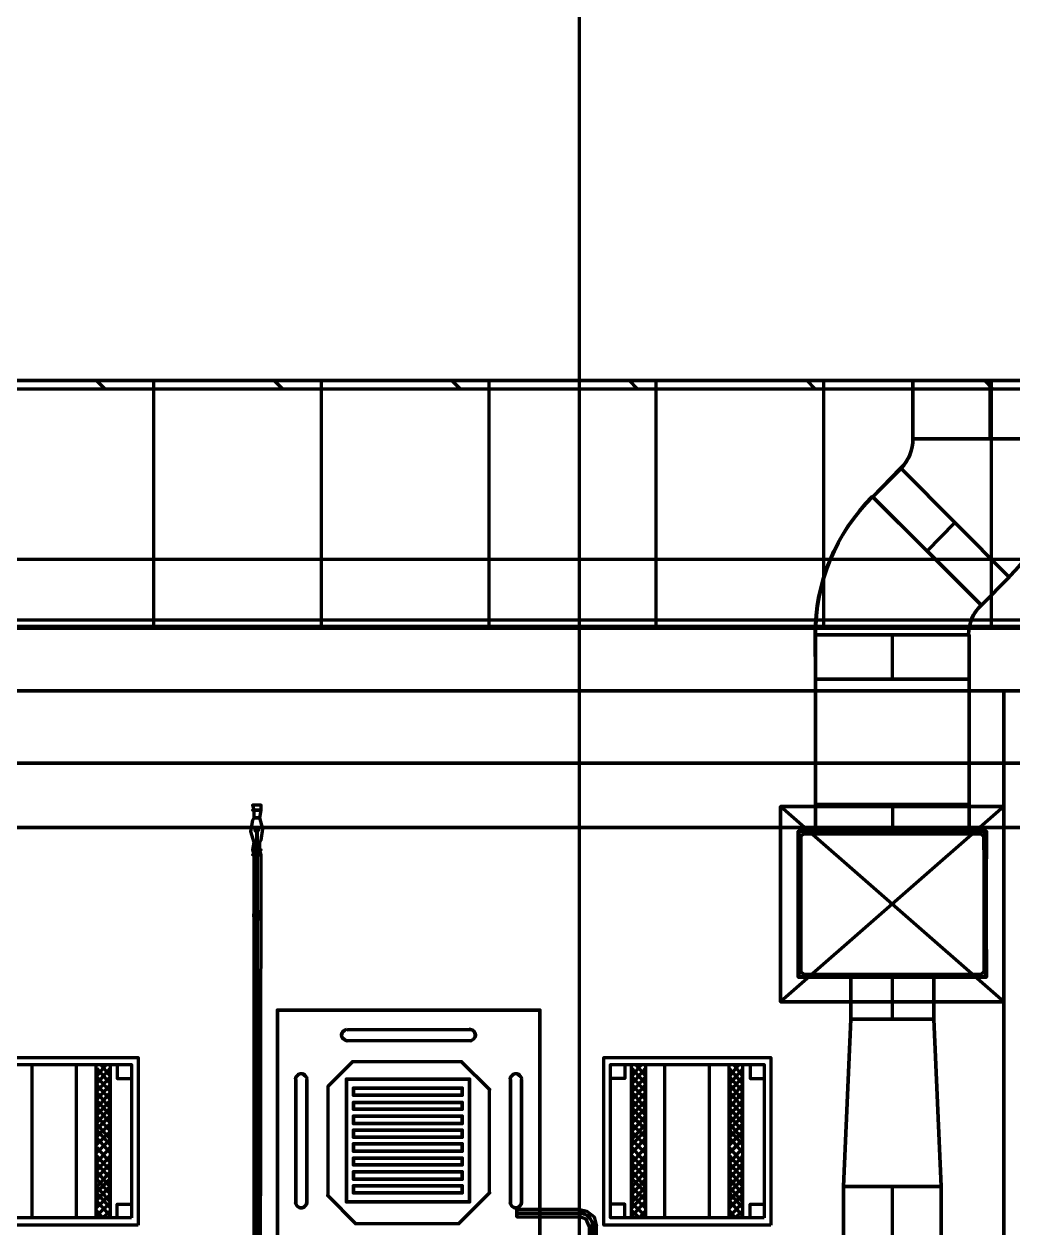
# Model space of a CAD drawing. Extents: x 0 to 1153, y 0 to 816.
# Drawn here: x 572.8 to 595.71, y 619.16 to 647.06 of the extents above; entities that cross this region are included whole.
import ezdxf

# ---------------------------------------------------------------- set-up
doc = ezdxf.new("R2010")
doc.units = 0
doc.header["$MEASUREMENT"] = 0
for name, color, linetype in [('Arch', 7, 'Continuous'), ('Hatch', 7, 'Continuous'), ('HVAC', 7, 'Continuous'), ('PIPE', 7, 'Continuous')]:
    doc.layers.add(name, color=color, linetype=linetype)

msp = doc.modelspace()

# ---------------------------------------------------------------- linework, layer by layer
at = {"layer": 'Arch', "color": 11, "linetype": 'Continuous', "lineweight": 211}
for p, q in [((585.671, 361.77), (585.671, 717.391)), ((574.675, 638.609), (574.474, 638.81)), ((575.807, 633.053), (575.807, 638.799)), ((578.792, 638.609), (578.591, 638.81)), ((579.691, 633.053), (579.691, 638.799)), ((582.909, 638.609), (582.708, 638.81)), ((583.576, 633.053), (583.576, 638.799)), ((587.015, 638.609), (586.825, 638.81)), ((587.449, 633.053), (587.449, 638.799)), ((591.132, 638.609), (590.942, 638.81)), ((591.333, 633.053), (591.333, 638.799)), ((595.249, 638.609), (595.058, 638.81)), ((595.217, 633.053), (595.217, 638.799)), ((917.988, 634.651), (110.871, 634.651)), ((677.799, 633.053), (492.517, 633.053))]:
    msp.add_line(p, q, dxfattribs=at)
for points in [[(113.961, 576.972), (487.701, 576.972), (487.701, 638.81), (487.892, 638.81), (683.154, 638.81), (683.154, 638.609), (683.154, 383.254), (870.49, 383.254), (870.49, 383.053), (683.154, 383.053), (682.964, 383.064), (487.892, 383.064), (487.701, 383.064), (487.701, 454.3), (113.961, 454.3)], [(486.77, 638.799), (492.315, 633.254), (678, 633.254), (678, 388.715), (683.546, 383.17), (486.77, 383.17)], [(486.77, 638.799), (683.546, 638.799), (683.546, 383.17), (683.546, 638.799), (677.799, 633.053), (492.517, 633.053), (492.517, 388.927), (486.77, 383.17), (492.315, 388.715), (678, 388.715), (492.315, 388.715), (492.315, 633.254), (678, 633.254), (683.546, 638.799), (486.77, 638.799), (492.517, 633.053), (492.517, 388.927)], [(683.154, 383.254), (683.059, 383.254), (682.964, 383.254), (487.892, 383.254), (487.892, 638.609), (682.964, 638.609), (682.964, 383.254)], [(628.491, 631.603), (494.834, 631.603), (628.491, 631.603), (536.681, 631.603), (536.681, 592.095), (536.681, 631.603), (536.035, 631.603), (536.035, 572.59), (536.035, 631.603), (536.681, 631.603), (536.681, 572.59), (628.491, 572.59)], [(628.491, 631.603), (536.681, 631.603), (536.681, 572.59), (628.491, 572.59)], [(596.149, 631.603), (595.503, 631.603), (595.503, 591.45), (596.149, 591.45), (595.503, 591.45), (595.503, 631.603), (596.149, 631.603)], [(497.067, 628.438), (674.56, 628.438), (497.067, 628.438)]]:
    msp.add_lwpolyline(points, dxfattribs=at)
for points in [[(494.834, 633.095), (494.834, 631.603), (494.834, 633.095), (628.491, 633.095)], [(566.177, 591.45), (536.681, 591.45), (536.681, 572.59), (628.491, 572.59), (628.491, 591.45), (595.503, 591.45), (595.503, 631.603), (566.177, 631.603), (566.177, 591.45), (536.681, 591.45), (536.681, 572.59), (628.491, 572.59), (628.491, 591.45), (595.503, 591.45), (595.503, 631.603), (566.177, 631.603)], [(497.067, 629.931), (676.053, 629.931), (497.067, 629.931), (495.586, 629.931)]]:
    msp.add_lwpolyline(points, close=True, dxfattribs=at)
at = {"layer": 'Hatch', "color": 5, "linetype": 'Continuous', "lineweight": 211}
for p, q in [((572.992, 619.39), (572.992, 622.946)), ((574.019, 619.39), (574.019, 622.946)), ((587.65, 619.39), (587.65, 622.946)), ((588.687, 619.39), (588.687, 622.946))]:
    msp.add_line(p, q, dxfattribs=at)
for points in [[(575.448, 619.22), (571.563, 619.22), (571.563, 623.104), (575.448, 623.104)], [(590.105, 619.22), (586.232, 619.22), (586.232, 623.104), (590.105, 623.104)], [(575.289, 619.39), (571.733, 619.39), (571.733, 622.946), (575.289, 622.946)], [(589.947, 619.39), (586.391, 619.39), (586.391, 622.946), (589.947, 622.946)]]:
    msp.add_lwpolyline(points, close=True, dxfattribs=at)
for points in [[(574.474, 620.839), (574.802, 620.48), (574.485, 620.109), (574.802, 619.749), (574.474, 619.421), (574.474, 622.946)], [(574.802, 620.839), (574.474, 620.48), (574.791, 620.109), (574.474, 619.792), (574.802, 619.421), (574.802, 622.946)], [(574.569, 622.946), (574.802, 622.67), (574.474, 622.311), (574.791, 621.94), (574.474, 621.58), (574.802, 621.21), (574.474, 620.892)], [(574.707, 622.946), (574.474, 622.67), (574.802, 622.311), (574.485, 621.94), (574.802, 621.58), (574.474, 621.252), (574.802, 620.892)], [(574.791, 622.85), (574.474, 622.491), (574.802, 622.12), (574.474, 621.76), (574.802, 621.39), (574.474, 621.072)], [(574.485, 622.85), (574.802, 622.491), (574.474, 622.12), (574.802, 621.76), (574.474, 621.432), (574.802, 621.072)], [(574.961, 622.946), (574.961, 622.618), (575.289, 622.618)], [(586.719, 622.946), (586.719, 622.618), (586.391, 622.618)], [(587.206, 620.839), (586.878, 620.48), (587.195, 620.109), (586.878, 619.749), (587.206, 619.421), (587.206, 622.946)], [(586.878, 620.839), (587.206, 620.48), (586.888, 620.109), (587.206, 619.792), (586.878, 619.421), (586.878, 622.946)], [(587.1, 622.946), (586.878, 622.67), (587.206, 622.311), (586.888, 621.94), (587.206, 621.58), (586.878, 621.21), (587.206, 620.892)], [(586.973, 622.946), (587.206, 622.67), (586.878, 622.311), (587.195, 621.94), (586.878, 621.58), (587.206, 621.252), (586.878, 620.892)], [(586.888, 622.85), (587.206, 622.491), (586.878, 622.12), (587.206, 621.76), (586.878, 621.39), (587.206, 621.072)], [(587.195, 622.85), (586.878, 622.491), (587.206, 622.12), (586.878, 621.76), (587.206, 621.432), (586.878, 621.072)], [(589.142, 620.839), (589.46, 620.48), (589.142, 620.109), (589.46, 619.749), (589.142, 619.421), (589.142, 622.946)], [(589.46, 620.839), (589.142, 620.48), (589.46, 620.109), (589.142, 619.792), (589.46, 619.421), (589.46, 622.946)], [(589.238, 622.946), (589.46, 622.67), (589.142, 622.311), (589.46, 621.94), (589.142, 621.58), (589.46, 621.21), (589.142, 620.892)], [(589.365, 622.946), (589.142, 622.67), (589.46, 622.311), (589.142, 621.94), (589.46, 621.58), (589.142, 621.252), (589.46, 620.892)], [(589.46, 622.85), (589.142, 622.491), (589.46, 622.12), (589.142, 621.76), (589.46, 621.39), (589.142, 621.072)], [(589.142, 622.85), (589.46, 622.491), (589.142, 622.12), (589.46, 621.76), (589.142, 621.432), (589.46, 621.072)], [(589.629, 622.946), (589.629, 622.618), (589.947, 622.618)], [(574.485, 621.019), (574.802, 620.66), (574.474, 620.3), (574.802, 619.929), (574.474, 619.612)], [(574.791, 621.019), (574.474, 620.66), (574.802, 620.3), (574.474, 619.972), (574.802, 619.612)], [(587.195, 621.019), (586.878, 620.66), (587.206, 620.3), (586.878, 619.929), (587.206, 619.612)], [(586.888, 621.019), (587.206, 620.66), (586.878, 620.3), (587.206, 619.972), (586.878, 619.612)], [(589.142, 621.019), (589.46, 620.66), (589.142, 620.3), (589.46, 619.929), (589.142, 619.612)], [(589.46, 621.019), (589.142, 620.66), (589.46, 620.3), (589.142, 619.972), (589.46, 619.612)], [(574.474, 619.559), (574.622, 619.39), (574.802, 619.559)], [(574.961, 619.39), (574.961, 619.707), (575.289, 619.707)], [(586.719, 619.39), (586.719, 619.707), (586.391, 619.707)], [(587.206, 619.559), (587.057, 619.39), (586.878, 619.559)], [(589.142, 619.559), (589.28, 619.39), (589.46, 619.559)], [(589.629, 619.39), (589.629, 619.707), (589.947, 619.707)]]:
    msp.add_lwpolyline(points, dxfattribs=at)
at = {"layer": 'HVAC', "color": 6, "linetype": 'Continuous', "lineweight": 211}
for p, q in [((595.185, 637.445), (595.185, 638.799)), ((593.725, 634.841), (594.371, 635.497)), ((592.921, 631.878), (592.921, 632.904)), ((592.921, 628.968), (592.921, 628.354)), ((592.921, 623.993), (592.921, 624.967)), ((592.921, 616.828), (592.921, 620.12))]:
    msp.add_line(p, q, dxfattribs=at)
msp.add_lwpolyline([(596.963, 637.445), (593.397, 637.445), (596.953, 637.45, -0.198916), (595.628, 634.251, 0.198916), (596.953, 637.45, -0.198916), (595.628, 634.251, 0.198916), (596.953, 637.45, -0.198916), (595.628, 634.251, 0.198916), (596.963, 637.445), (593.397, 637.45, -0.198935), (593.113, 636.765, 0.198935), (593.397, 637.45, -0.198935), (593.113, 636.765, 0.198935), (593.397, 637.45, -0.198935), (593.122, 636.757), (592.466, 636.101), (594.972, 633.595, 0.198931), (594.688, 632.91, -0.198931), (594.972, 633.595, 0.198931), (594.688, 632.91, -0.198931), (594.972, 633.595, 0.198931), (594.688, 632.91, -0.198931), (594.984, 633.592), (592.457, 636.109, 0.198904), (591.132, 632.91, -0.198904), (592.457, 636.109, 0.198904), (591.132, 632.91, -0.198904), (592.457, 636.109, 0.198904), (591.143, 632.904), (591.143, 631.878), (594.699, 631.878), (591.143, 631.878), (591.132, 632.91, -0.198904), (592.466, 636.101), (593.113, 636.765, 0.198935), (593.397, 637.445), (593.397, 638.799), (596.963, 638.799), (593.397, 638.799), (593.397, 637.445), (596.963, 637.445), (593.397, 637.445), (596.963, 637.445), (593.397, 637.445), (596.963, 637.445)], format="xyb", dxfattribs=at)
for points in [[(595.63, 634.238), (593.122, 636.757), (595.63, 634.238), (593.122, 636.757), (595.63, 634.238), (593.122, 636.757), (595.63, 634.238), (594.984, 633.592), (595.63, 634.238), (593.122, 636.757)], [(592.466, 636.101), (594.984, 633.592), (592.466, 636.101), (594.984, 633.592), (592.466, 636.101), (594.984, 633.592)], [(594.699, 628.968), (591.143, 628.968), (591.143, 631.878), (594.699, 631.878), (591.143, 631.878), (591.143, 628.968), (591.143, 628.354), (591.143, 628.968), (594.699, 628.968), (594.699, 631.878), (594.699, 632.904), (591.143, 632.904), (594.699, 632.904), (594.699, 631.878), (594.699, 628.968), (591.143, 628.968), (594.699, 628.968), (594.699, 628.354), (591.143, 628.354), (594.699, 628.354)], [(591.143, 632.904), (594.699, 632.904), (591.143, 632.904), (594.699, 632.904), (591.143, 632.904), (594.699, 632.904)], [(594.953, 628.343), (594.963, 628.343), (594.953, 628.343), (595.08, 628.343), (594.953, 628.343), (595.08, 628.343), (595.08, 628.227), (595.101, 628.354), (595.101, 628.227), (595.037, 628.227), (595.101, 628.227), (595.101, 628.354), (594.963, 628.354), (594.953, 628.354), (595.101, 628.354), (594.963, 628.343), (595.08, 628.343), (595.037, 628.227), (594.963, 628.29), (594.963, 628.354), (594.963, 628.29), (594.963, 628.29), (595.037, 628.227), (595.101, 628.227), (595.08, 628.227), (595.101, 628.227), (595.08, 628.343), (595.016, 628.343), (595.08, 628.343), (595.08, 628.29), (595.101, 628.354), (595.101, 628.29), (595.101, 628.29), (595.101, 628.354), (595.016, 628.343), (595.016, 628.354), (595.016, 628.343), (595.016, 628.354), (595.08, 628.343), (595.08, 624.978), (590.751, 624.978), (590.751, 625.094), (590.751, 625.03), (590.74, 624.967), (590.867, 624.978), (590.878, 624.978), (590.74, 624.967), (590.815, 624.967), (590.815, 624.978), (590.74, 624.967), (590.74, 625.094), (590.751, 624.978), (590.867, 624.967), (590.878, 624.978), (590.815, 624.967), (590.867, 624.978), (590.751, 624.978), (590.751, 625.094), (590.804, 625.094), (590.867, 625.03), (590.867, 624.967), (590.751, 624.978), (595.08, 624.978), (594.953, 624.978), (595.08, 624.978), (595.101, 625.03), (595.08, 625.03), (595.037, 625.094), (595.08, 625.094), (595.08, 624.978), (594.953, 624.978), (594.953, 624.967), (595.101, 624.967), (594.953, 624.967), (594.963, 624.967), (594.953, 624.967), (595.101, 624.967), (595.101, 625.094), (595.101, 624.967), (595.08, 625.094), (595.08, 624.978), (594.963, 624.978), (594.963, 625.03), (595.037, 625.094), (595.101, 625.094), (595.08, 624.978), (595.016, 624.978), (595.08, 624.978), (595.08, 625.03), (595.101, 624.967), (595.016, 624.967), (595.016, 624.978), (595.016, 624.967), (595.016, 624.978), (595.016, 624.967), (595.101, 624.967), (595.101, 625.03), (595.101, 625.03), (595.101, 624.967), (594.953, 624.967), (594.953, 624.978), (590.878, 624.978), (594.963, 624.967), (594.963, 624.967), (594.953, 624.978), (590.878, 624.978), (590.878, 624.967), (594.953, 624.967), (590.867, 624.967), (590.878, 624.967), (590.867, 624.967), (590.867, 625.03), (590.867, 625.03), (590.878, 624.978), (594.953, 624.978), (594.953, 624.967), (594.963, 624.967), (594.963, 625.03), (594.963, 625.03), (594.953, 624.978), (594.953, 624.978), (594.963, 624.967), (590.867, 624.967), (590.867, 624.967), (590.867, 625.03), (594.963, 625.03), (590.867, 625.03), (590.804, 625.094), (590.804, 625.094), (590.751, 625.094), (590.74, 625.094), (590.751, 625.094), (590.751, 628.227), (590.74, 625.094), (590.74, 628.227), (590.74, 625.094), (590.74, 628.227), (590.804, 628.227), (590.804, 625.094), (590.751, 625.094), (590.74, 628.227), (590.74, 625.094), (590.751, 624.978), (590.751, 625.03), (590.751, 624.978), (590.815, 624.978), (590.815, 624.978), (590.74, 624.967), (590.751, 625.03), (590.74, 625.03), (590.751, 625.03), (590.74, 625.03), (590.751, 624.978), (590.74, 625.094), (590.751, 625.094), (590.74, 625.094), (590.804, 625.094), (590.804, 628.227), (590.751, 628.227), (590.751, 628.227), (590.74, 628.227), (590.751, 628.227), (590.74, 625.094), (590.74, 624.967), (590.815, 624.967), (590.815, 624.978), (590.815, 624.967), (590.74, 624.967), (590.878, 624.967), (590.878, 624.978), (590.878, 624.967), (594.963, 624.967), (594.963, 625.03), (595.037, 625.094), (595.101, 625.094), (595.08, 625.094), (595.101, 625.094), (595.101, 628.227), (595.08, 625.094), (595.037, 628.227), (595.08, 628.227), (595.037, 625.094), (595.08, 625.094), (595.08, 628.227), (595.037, 628.227), (595.037, 625.094), (595.101, 625.094), (595.101, 628.227), (595.037, 628.227), (595.08, 625.094), (595.101, 625.094), (595.08, 625.094), (595.08, 624.978), (595.08, 628.343), (595.08, 628.29), (595.08, 628.227), (595.101, 625.094), (595.101, 628.227), (595.101, 628.227), (595.101, 628.354), (594.953, 628.343), (590.878, 628.343), (594.953, 628.343), (594.953, 628.343), (590.867, 628.354), (594.963, 628.354), (594.963, 628.354), (590.878, 628.343), (590.878, 628.354), (590.878, 628.343), (594.963, 628.354), (594.963, 628.29), (590.867, 628.29), (590.867, 628.354), (590.867, 628.29), (594.963, 628.29), (594.953, 628.343), (594.953, 628.354), (594.963, 628.354), (594.953, 628.343), (594.953, 628.354), (594.963, 628.354), (590.878, 628.354)], [(590.815, 628.343), (590.751, 628.343), (590.815, 628.343), (590.878, 628.343), (590.751, 628.343), (590.751, 628.227), (590.751, 628.29), (590.751, 628.343), (590.74, 628.227), (590.74, 628.29), (590.74, 628.354), (590.74, 628.227), (590.74, 628.354), (590.815, 628.343), (590.878, 628.343), (590.867, 628.354), (590.878, 628.354), (590.74, 628.354), (590.867, 628.343), (590.867, 628.29), (590.804, 628.227), (590.751, 628.227), (590.751, 628.343), (590.867, 628.354), (590.867, 628.29), (590.867, 628.29), (590.804, 628.227), (590.804, 628.227), (590.74, 628.227), (590.74, 628.354), (590.878, 628.343), (590.878, 628.354), (590.815, 628.343), (590.751, 628.343), (590.815, 628.343), (590.815, 628.343), (590.815, 628.354), (590.751, 628.343), (590.751, 628.29), (590.74, 628.354), (590.751, 628.29), (590.74, 628.29), (590.751, 628.29), (590.74, 628.29), (590.74, 628.354)], [(590.751, 628.343), (590.751, 624.978), (590.751, 628.343), (595.08, 628.343)], [(590.878, 628.343), (590.878, 628.354), (590.878, 628.343)], [(590.878, 624.967), (590.878, 624.978), (590.878, 624.967)], [(591.958, 623.993), (593.884, 623.993), (591.958, 623.993), (591.788, 620.12), (594.053, 620.12), (593.884, 623.993), (593.884, 624.967), (593.884, 623.993), (594.053, 620.12), (591.788, 620.12), (591.958, 623.993), (593.884, 623.993), (591.958, 623.993), (591.958, 624.967), (593.884, 624.967), (591.958, 624.967)], [(578.675, 618.13), (578.675, 624.205), (584.75, 624.205), (584.75, 618.13), (578.675, 618.13), (584.75, 618.13), (584.75, 624.205), (578.675, 624.205)], [(583.126, 623.761), (583.177, 623.75), (583.219, 623.722), (583.248, 623.68), (583.258, 623.628), (583.248, 623.577), (583.219, 623.535), (583.168, 623.503), (583.137, 623.496), (583.168, 623.503), (583.226, 623.542), (583.254, 623.596), (583.256, 623.65), (583.233, 623.706), (583.177, 623.75), (583.126, 623.761), (583.187, 623.746), (583.226, 623.714), (583.251, 623.67), (583.258, 623.617), (583.243, 623.567), (583.212, 623.528), (583.168, 623.503), (580.295, 623.496), (583.168, 623.503), (583.219, 623.535), (583.251, 623.586), (583.258, 623.639), (583.238, 623.698), (583.187, 623.746), (583.131, 623.75), (580.295, 623.75)], [(579.84, 619.908), (580.485, 619.263), (582.877, 619.263), (583.586, 619.972), (583.586, 622.363), (582.941, 623.009), (580.411, 623.009), (579.84, 622.438), (579.84, 619.908), (580.485, 619.263), (582.877, 619.263), (583.586, 619.972), (583.586, 622.363), (582.941, 623.009), (580.411, 623.009), (579.84, 622.438)], [(579.353, 619.755), (579.342, 619.703), (579.314, 619.661), (579.272, 619.633), (579.221, 619.622), (579.169, 619.633), (579.127, 619.661), (579.095, 619.713), (579.089, 619.744), (579.095, 619.713), (579.134, 619.654), (579.189, 619.626), (579.242, 619.624), (579.299, 619.648), (579.342, 619.703), (579.353, 619.755), (579.338, 619.694), (579.307, 619.654), (579.262, 619.629), (579.21, 619.623), (579.16, 619.637), (579.12, 619.669), (579.095, 619.713), (579.089, 619.744), (579.099, 619.749), (579.099, 622.596), (579.095, 619.713), (579.127, 619.661), (579.179, 619.629), (579.231, 619.623), (579.29, 619.642), (579.338, 619.694), (579.353, 619.749), (579.353, 622.596)], [(583.12, 622.607), (580.274, 622.607), (580.274, 619.76), (583.12, 619.76), (583.12, 622.607), (583.12, 619.76), (580.274, 619.76), (580.274, 622.607)], [(584.327, 619.755), (584.317, 619.703), (584.288, 619.661), (584.246, 619.633), (584.195, 619.622), (584.143, 619.633), (584.101, 619.661), (584.069, 619.713), (584.063, 619.744), (584.069, 619.713), (584.109, 619.654), (584.163, 619.626), (584.216, 619.624), (584.273, 619.648), (584.317, 619.703), (584.327, 619.755), (584.312, 619.694), (584.281, 619.654), (584.237, 619.629), (584.184, 619.623), (584.134, 619.637), (584.094, 619.669), (584.069, 619.713), (584.063, 619.744), (584.073, 619.749), (584.073, 622.596), (584.069, 619.713), (584.101, 619.661), (584.153, 619.629), (584.206, 619.623), (584.264, 619.642), (584.312, 619.694), (584.327, 619.749), (584.327, 622.596)], [(582.951, 622.236), (580.432, 622.236), (580.432, 622.395), (582.951, 622.395), (582.951, 622.236), (582.951, 622.395), (580.432, 622.395), (580.432, 622.236)], [(582.951, 621.908), (580.432, 621.908), (580.432, 622.067), (582.951, 622.067), (582.951, 621.908), (582.951, 622.067), (580.432, 622.067), (580.432, 621.908)], [(582.951, 621.58), (580.432, 621.58), (580.432, 621.75), (582.951, 621.75), (582.951, 621.58), (582.951, 621.75), (580.432, 621.75), (580.432, 621.58)], [(582.951, 621.263), (580.432, 621.263), (580.432, 621.422), (582.951, 621.422), (582.951, 621.263), (582.951, 621.422), (580.432, 621.422), (580.432, 621.263)], [(582.951, 620.935), (580.432, 620.935), (580.432, 621.104), (582.951, 621.104), (582.951, 620.935), (582.951, 621.104), (580.432, 621.104), (580.432, 620.935)], [(582.951, 620.617), (580.432, 620.617), (580.432, 620.776), (582.951, 620.776), (582.951, 620.617), (582.951, 620.776), (580.432, 620.776), (580.432, 620.617)], [(582.951, 620.289), (580.432, 620.289), (580.432, 620.459), (582.951, 620.459), (582.951, 620.289), (582.951, 620.459), (580.432, 620.459), (580.432, 620.289)], [(582.951, 619.972), (580.432, 619.972), (580.432, 620.13), (582.951, 620.13), (582.951, 619.972), (582.951, 620.13), (580.432, 620.13), (580.432, 619.972)]]:
    msp.add_lwpolyline(points, close=True, dxfattribs=at)
for points in [[(595.503, 628.925), (590.328, 628.925), (595.503, 628.925), (595.503, 624.395), (595.503, 628.925), (590.328, 624.395), (590.328, 628.925), (590.328, 624.395), (595.503, 624.395), (590.328, 628.925)], [(590.751, 628.227), (590.751, 628.227), (590.74, 628.227)], [(590.804, 628.227), (590.804, 628.227), (590.804, 628.227)], [(590.867, 628.29), (590.867, 628.29), (590.867, 628.29)], [(594.963, 628.29), (594.963, 628.29), (594.963, 628.29)], [(595.101, 628.29), (595.101, 628.29), (595.08, 628.29)], [(595.101, 628.227), (595.101, 628.227), (595.08, 628.227)], [(590.751, 625.094), (590.751, 625.094), (590.74, 625.094)], [(590.804, 625.094), (590.804, 625.094), (590.804, 625.094)], [(590.867, 625.03), (590.867, 625.03), (590.867, 625.03)], [(594.963, 625.03), (594.963, 625.03), (594.963, 625.03)], [(595.101, 625.094), (595.101, 625.094), (595.08, 625.094)], [(578.675, 624.205), (578.675, 624.205), (578.675, 624.205)], [(584.75, 624.205), (584.75, 624.205), (584.75, 624.205)], [(595.503, 624.395), (590.328, 624.395)], [(580.289, 623.496), (580.238, 623.506), (580.168, 623.577), (580.157, 623.628), (580.168, 623.68), (580.238, 623.75), (580.189, 623.714), (580.161, 623.66), (580.159, 623.607), (580.183, 623.55), (580.238, 623.506), (580.289, 623.496), (580.238, 623.506), (580.238, 623.506), (580.168, 623.577), (580.157, 623.628), (580.168, 623.68), (580.238, 623.75), (580.238, 623.75), (580.279, 623.76)], [(580.411, 623.009), (580.411, 623.009), (580.411, 623.009)], [(582.941, 623.009), (582.941, 623.009), (582.941, 623.009)], [(579.088, 622.602), (579.099, 622.653), (579.169, 622.723), (579.221, 622.734), (579.272, 622.723), (579.342, 622.653), (579.307, 622.702), (579.252, 622.73), (579.199, 622.732), (579.142, 622.708), (579.099, 622.653), (579.088, 622.602), (579.099, 622.653), (579.099, 622.653), (579.169, 622.723), (579.221, 622.734), (579.272, 622.723), (579.342, 622.653), (579.342, 622.653), (579.352, 622.612)], [(580.274, 622.607), (580.274, 622.607), (580.274, 622.607)], [(584.062, 622.602), (584.073, 622.653), (584.143, 622.723), (584.195, 622.734), (584.246, 622.723), (584.317, 622.653), (584.281, 622.702), (584.226, 622.73), (584.173, 622.732), (584.117, 622.708), (584.073, 622.653), (584.062, 622.602), (584.073, 622.653), (584.073, 622.653), (584.143, 622.723), (584.195, 622.734), (584.246, 622.723), (584.317, 622.653), (584.317, 622.653), (584.327, 622.612)], [(580.432, 622.395), (580.432, 622.395), (580.432, 622.395)], [(580.432, 622.236), (580.432, 622.236), (580.432, 622.236)], [(582.951, 622.395), (582.951, 622.395), (582.951, 622.395)], [(583.586, 622.363), (583.586, 622.363), (583.586, 622.363)], [(580.432, 622.067), (580.432, 622.067), (580.432, 622.067)], [(582.951, 622.067), (582.951, 622.067), (582.951, 622.067)], [(580.432, 621.908), (580.432, 621.908), (580.432, 621.908)], [(580.432, 621.75), (580.432, 621.75), (580.432, 621.75)], [(582.951, 621.75), (582.951, 621.75), (582.951, 621.75)], [(580.432, 621.58), (580.432, 621.58), (580.432, 621.58)], [(580.432, 621.422), (580.432, 621.422), (580.432, 621.422)], [(582.951, 621.422), (582.951, 621.422), (582.951, 621.422)], [(580.432, 621.263), (580.432, 621.263), (580.432, 621.263)], [(580.432, 621.104), (580.432, 621.104), (580.432, 621.104)], [(580.432, 620.935), (580.432, 620.935), (580.432, 620.935)], [(582.951, 621.104), (582.951, 621.104), (582.951, 621.104)], [(580.432, 620.776), (580.432, 620.776), (580.432, 620.776)], [(580.432, 620.617), (580.432, 620.617), (580.432, 620.617)], [(582.951, 620.776), (582.951, 620.776), (582.951, 620.776)], [(580.432, 620.459), (580.432, 620.459), (580.432, 620.459)], [(580.432, 620.289), (580.432, 620.289), (580.432, 620.289)], [(582.951, 620.459), (582.951, 620.459), (582.951, 620.459)], [(580.432, 620.13), (580.432, 620.13), (580.432, 620.13)], [(582.951, 620.13), (582.951, 620.13), (582.951, 620.13)], [(591.788, 616.828), (591.788, 620.12), (594.053, 620.12), (591.788, 620.12), (591.788, 616.828)], [(594.053, 616.828), (594.053, 620.12), (594.053, 616.828)], [(580.274, 619.76), (580.274, 619.76), (580.274, 619.76)], [(580.432, 619.972), (580.432, 619.972), (580.432, 619.972)], [(583.12, 619.76), (583.12, 619.76), (583.12, 619.76)], [(583.586, 619.972), (583.586, 619.972), (583.586, 619.972)], [(580.485, 619.263), (580.485, 619.263), (580.485, 619.263)], [(582.877, 619.263), (582.877, 619.263), (582.877, 619.263)]]:
    msp.add_lwpolyline(points, dxfattribs=at)
for p in [(595.503, 628.925), (590.804, 628.227), (590.804, 628.227), (590.867, 628.354), (590.867, 628.29), (590.867, 628.29), (594.963, 628.354), (594.963, 628.29), (594.963, 628.29), (595.037, 628.227), (595.037, 628.227), (590.804, 625.094), (590.804, 625.094), (590.867, 625.03), (590.867, 625.03), (594.963, 625.03), (594.963, 625.03), (595.037, 625.094), (595.037, 625.094), (590.867, 624.967), (594.963, 624.967), (578.675, 624.205), (584.75, 624.205), (595.503, 624.395), (580.411, 623.009), (582.941, 623.009), (580.274, 622.607), (583.12, 622.607), (580.432, 622.395), (580.432, 622.236), (582.951, 622.395), (582.951, 622.236), (583.586, 622.363), (580.432, 622.067), (582.951, 622.067), (580.432, 621.908), (580.432, 621.75), (582.951, 621.908), (582.951, 621.75), (580.432, 621.58), (580.432, 621.422), (582.951, 621.58), (582.951, 621.422), (580.432, 621.263), (582.951, 621.263), (580.432, 621.104), (580.432, 620.935), (582.951, 621.104), (582.951, 620.935), (580.432, 620.776), (580.432, 620.617), (582.951, 620.776), (582.951, 620.617), (580.432, 620.459), (580.432, 620.289), (582.951, 620.459), (582.951, 620.289), (580.432, 620.13), (582.951, 620.13), (579.84, 619.908), (580.274, 619.76), (580.432, 619.972), (582.951, 619.972), (583.12, 619.76), (583.586, 619.972), (580.485, 619.263), (582.877, 619.263)]:
    msp.add_point(p, dxfattribs=at)
at = {"layer": 'PIPE', "color": 3, "linetype": 'Continuous', "lineweight": 211}
msp.add_line((578.294, 628.957), (578.093, 628.957), dxfattribs=at)
at = {"layer": 'PIPE', "color": 200, "linetype": 'Continuous', "lineweight": 211}
msp.add_line((585.682, 619.411), (585.682, 619.58), dxfattribs=at)
at = {"layer": 'PIPE', "color": 3, "linetype": 'Continuous', "lineweight": 211}
for points in [[(578.294, 627.803), (578.093, 627.803), (578.263, 627.803), (578.125, 627.803), (578.294, 627.803), (578.263, 627.92), (578.263, 628.089), (578.294, 628.142), (578.337, 628.407), (578.263, 628.661), (578.294, 628.841), (578.294, 628.957), (578.093, 628.957), (578.125, 628.841), (578.125, 628.661), (578.093, 628.608), (578.051, 628.343), (578.125, 628.089), (578.263, 628.089), (578.125, 628.089), (578.093, 627.92), (578.125, 627.803), (578.125, 606.711), (578.263, 606.711)], [(578.294, 628.841), (578.093, 628.841), (578.263, 628.841), (578.125, 628.841)], [(578.199, 627.56), (578.199, 627.56), (578.189, 628.1), (578.189, 628.078), (578.199, 628.078), (578.199, 628.057), (578.189, 628.078), (578.199, 628.1), (578.199, 628.078), (578.194, 628.396), (578.203, 628.393), (578.209, 628.385), (578.209, 628.375), (578.202, 628.367), (578.2, 628.366), (578.194, 628.396), (578.203, 628.393), (578.209, 628.385), (578.209, 628.375), (578.202, 628.367), (578.2, 628.366), (578.189, 628.365), (578.181, 628.371), (578.178, 628.381), (578.181, 628.39), (578.191, 628.396), (578.201, 628.394), (578.209, 628.386), (578.209, 628.376), (578.203, 628.367), (578.195, 628.364), (578.194, 628.396), (578.203, 628.393), (578.209, 628.384), (578.209, 628.374), (578.201, 628.366), (578.191, 628.364), (578.183, 628.369), (578.178, 628.378), (578.18, 628.387), (578.188, 628.395), (578.193, 628.396), (578.194, 628.364), (578.185, 628.367), (578.179, 628.375), (578.179, 628.385), (578.186, 628.394), (578.195, 628.396), (578.204, 628.392), (578.209, 628.384), (578.209, 628.374), (578.201, 628.366), (578.191, 628.364), (578.183, 628.369), (578.178, 628.378), (578.18, 628.387), (578.188, 628.395), (578.198, 628.396), (578.207, 628.39), (578.21, 628.38), (578.207, 628.371), (578.198, 628.365), (578.188, 628.365), (578.18, 628.373), (578.178, 628.383), (578.183, 628.391), (578.191, 628.396), (578.193, 628.396), (578.194, 628.417), (578.216, 628.41), (578.23, 628.389), (578.228, 628.366), (578.211, 628.347), (578.188, 628.344), (578.166, 628.356), (578.157, 628.377), (578.162, 628.4), (578.182, 628.415), (578.191, 628.417), (578.157, 628.383), (578.199, 628.332), (578.231, 628.375), (578.22, 628.407), (578.199, 628.417), (578.167, 628.407), (578.157, 628.375), (578.167, 628.354), (578.189, 628.354), (578.189, 628.078), (578.189, 627.56), (578.199, 628.354)], [(578.199, 628.354), (578.189, 628.354), (578.189, 628.365), (578.181, 628.371), (578.178, 628.381), (578.181, 628.39), (578.194, 628.396)], [(578.093, 627.92), (578.294, 627.92), (578.125, 627.92), (578.263, 627.92)]]:
    msp.add_lwpolyline(points, close=True, dxfattribs=at)
for points in [[(578.125, 628.661), (578.263, 628.661), (578.125, 628.661)], [(578.199, 606.711), (578.199, 627.803), (578.199, 606.711), (578.199, 606.15), (578.199, 573.839), (578.199, 606.15)], [(578.125, 626.396), (578.252, 626.396), (578.125, 626.396), (578.252, 626.396), (578.195, 626.365), (578.125, 626.396), (578.136, 626.48), (578.208, 626.452), (578.125, 626.396), (578.136, 626.48), (578.252, 626.396), (578.195, 626.365), (578.252, 626.396), (578.273, 626.48), (578.284, 626.322), (578.284, 626.48), (578.242, 626.322), (578.136, 626.322), (578.136, 626.48), (578.136, 626.322), (578.136, 626.48), (578.136, 626.322), (578.136, 626.48), (578.231, 626.48), (578.231, 626.322), (578.284, 626.322), (578.284, 626.48), (578.231, 626.322), (578.125, 626.396), (578.136, 626.48), (578.214, 626.448), (578.252, 626.396), (578.136, 626.322), (578.125, 626.396), (578.252, 626.396), (578.23, 626.322), (578.136, 626.322), (578.125, 626.396), (578.136, 626.48), (578.208, 626.509), (578.254, 626.483), (578.252, 626.396), (578.195, 626.365), (578.125, 626.396), (578.136, 626.48), (578.208, 626.452), (578.125, 626.396), (578.136, 626.48), (578.125, 626.396), (578.136, 626.48), (578.192, 626.512), (578.243, 626.493), (578.276, 626.451), (578.252, 626.396), (578.215, 626.316), (578.136, 626.322), (578.125, 626.396), (578.136, 626.48), (578.252, 626.396), (578.191, 626.365), (578.125, 626.396), (578.252, 626.396), (578.23, 626.322), (578.136, 626.322), (578.125, 626.396), (578.136, 626.48), (578.208, 626.509), (578.254, 626.483), (578.252, 626.396), (578.195, 626.365), (578.125, 626.396), (578.136, 626.48), (578.208, 626.452), (578.125, 626.396), (578.136, 626.48), (578.125, 626.396), (578.136, 626.48), (578.192, 626.512), (578.243, 626.493), (578.276, 626.451), (578.252, 626.396), (578.215, 626.316), (578.136, 626.322), (578.125, 626.396), (578.252, 626.396), (578.284, 626.48), (578.136, 626.48), (578.284, 626.48), (578.284, 626.322), (578.136, 626.322), (578.136, 626.48), (578.136, 626.322), (578.273, 626.322), (578.231, 626.48), (578.136, 626.48), (578.136, 626.322)]]:
    msp.add_lwpolyline(points, dxfattribs=at)
at = {"layer": 'PIPE', "color": 200, "linetype": 'Continuous', "lineweight": 211}
for points in [[(584.221, 619.411), (584.221, 619.58), (584.221, 619.411), (585.682, 619.411), (585.682, 619.58), (584.221, 619.58)], [(585.682, 619.495), (585.735, 619.495), (585.787, 619.474), (585.872, 619.432), (585.914, 619.39), (585.957, 619.305), (585.978, 619.252), (585.978, 619.199)], [(586.063, 604.721), (585.893, 604.721), (586.063, 604.721), (586.063, 619.199), (585.893, 619.199), (585.893, 604.721)], [(585.893, 619.199), (585.978, 619.199), (586.063, 619.199)]]:
    msp.add_lwpolyline(points, dxfattribs=at)
at = {"layer": 'PIPE', "color": 230, "linetype": 'Continuous', "lineweight": 211}
for points in [[(584.221, 619.495), (585.682, 619.495), (584.221, 619.495)], [(585.978, 604.721), (585.978, 619.199), (585.978, 604.721)]]:
    msp.add_lwpolyline(points, dxfattribs=at)
at = {"layer": 'PIPE', "color": 3, "linetype": 'Continuous', "lineweight": 211}
msp.add_lwpolyline([(585.978, 619.199), (585.893, 619.199), (586.063, 619.199), (585.978, 619.199), (585.893, 619.199), (585.83, 619.358), (585.682, 619.411), (585.682, 619.495), (585.682, 619.58), (585.84, 619.548), (586.01, 619.411), (586.063, 619.199), (585.893, 619.199), (585.83, 619.358), (585.682, 619.411), (585.682, 619.58), (585.682, 619.495), (585.682, 619.411), (585.682, 619.58), (585.84, 619.548), (586.01, 619.411), (586.063, 619.199), (585.978, 619.199), (585.893, 619.199), (586.063, 619.199), (585.978, 619.199), (585.893, 619.199), (585.83, 619.358), (585.682, 619.411), (585.682, 619.495), (585.682, 619.58), (585.84, 619.548), (586.01, 619.411), (586.063, 619.199), (585.893, 619.199), (585.83, 619.358), (585.682, 619.411), (585.682, 619.58), (585.84, 619.548), (586.01, 619.411), (586.063, 619.199), (585.978, 619.199), (585.893, 619.199), (586.063, 619.199), (585.978, 619.199, 0.414216), (585.682, 619.495), (585.682, 619.411), (585.682, 619.58), (585.682, 619.495)], format="xyb", dxfattribs=at)
for p in [(578.189, 628.354), (578.199, 628.354)]:
    msp.add_point(p, dxfattribs=at)

doc.saveas('drawing.dxf')
